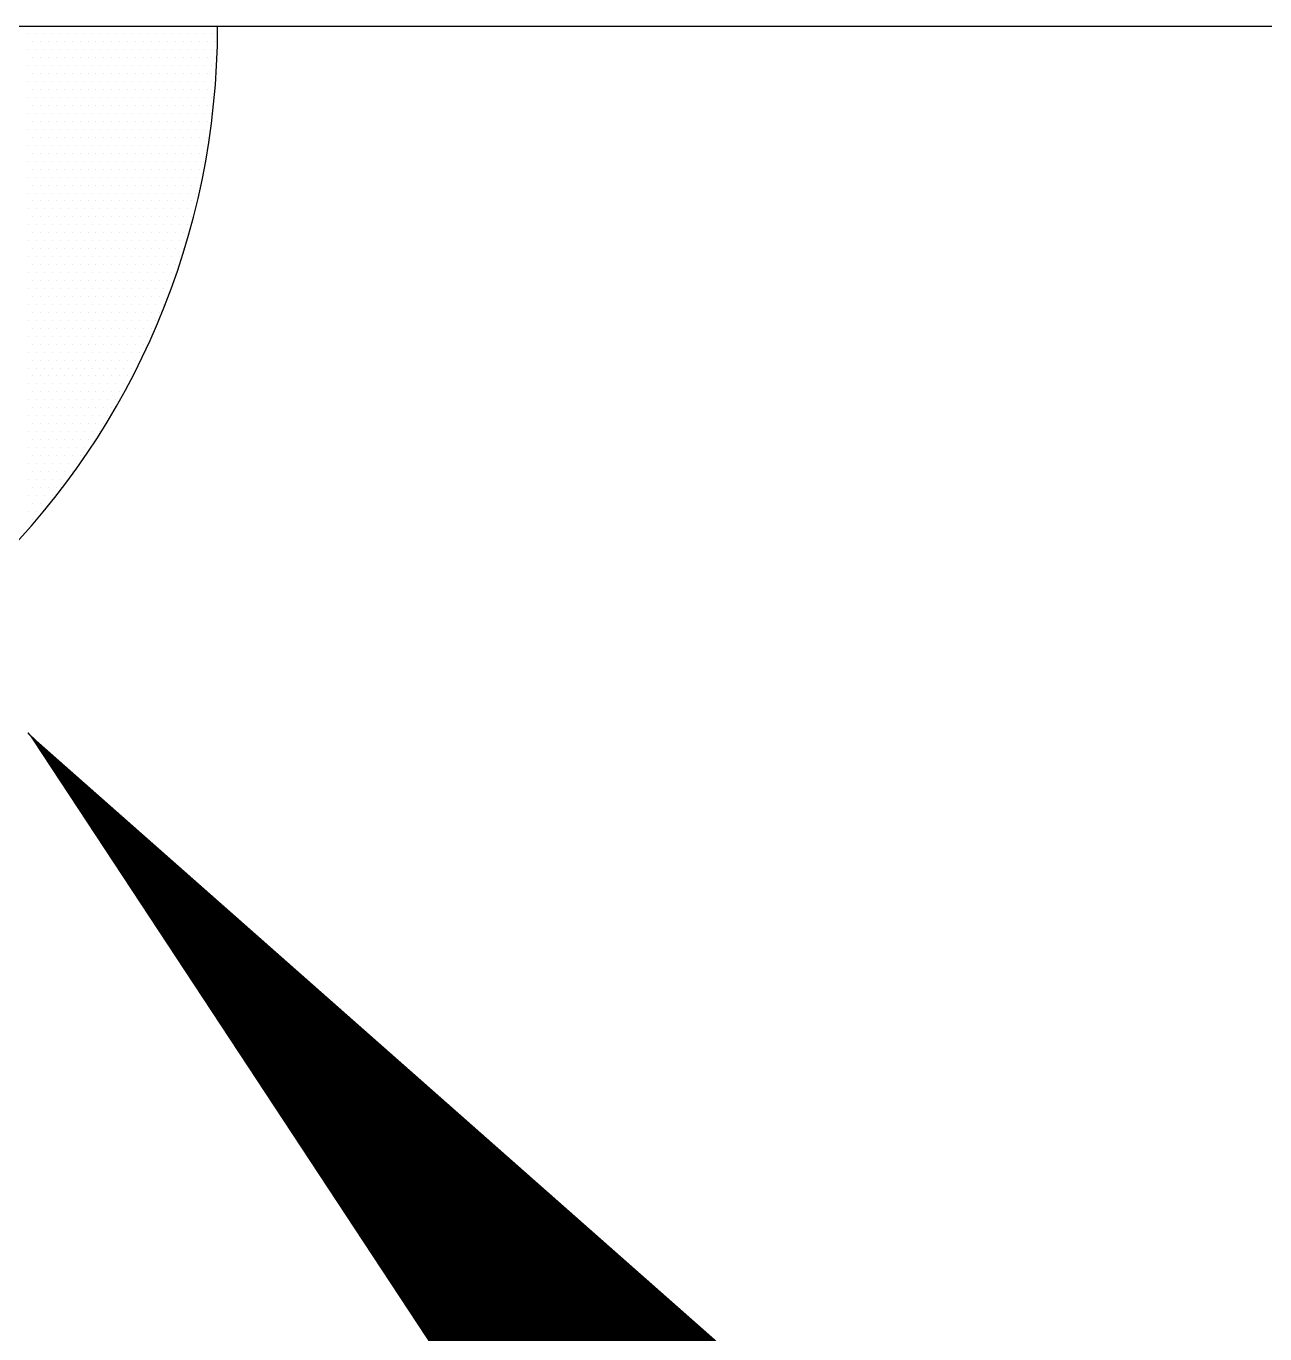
# Model space of a CAD drawing. Extents: x 13276711 to 13543385, y -848943 to -68012.
# Drawn here: x 13509262.9 to 13509306.72, y -843735.67 to -843689.44 of the extents above; entities that cross this region are included whole.
import ezdxf

# ---------------------------------------------------------------- set-up
doc = ezdxf.new("R2010")
doc.units = 0
doc.header["$LTSCALE"] = 1000
doc.header["$MEASUREMENT"] = 0
doc.layers.add('PUB_DIM', color=3, linetype='Continuous')
doc.layers.add('WINDOW', color=4, linetype='Continuous')

# ---------------------------------------------------------------- blocks, each defined once
blk = doc.blocks.new('*X36')
at = {"color": 0}
for p, q in [((-61.5, 1315.875), (-61.5, 1315.875)), ((-61.4375, 1315.875), (-61.4375, 1315.875)), ((-61.375, 1315.875), (-61.375, 1315.875)), ((-61.3125, 1315.875), (-61.3125, 1315.875)), ((-61.25, 1315.875), (-61.25, 1315.875)), ((-61.1875, 1315.875), (-61.1875, 1315.875)), ((-61.125, 1315.875), (-61.125, 1315.875)), ((-61.0625, 1315.875), (-61.0625, 1315.875)), ((-61, 1315.875), (-61, 1315.875)), ((-60.9375, 1315.875), (-60.9375, 1315.875)), ((-60.875, 1315.875), (-60.875, 1315.875)), ((-60.8125, 1315.875), (-60.8125, 1315.875)), ((-60.75, 1315.875), (-60.75, 1315.875)), ((-60.6875, 1315.875), (-60.6875, 1315.875)), ((-60.625, 1315.875), (-60.625, 1315.875)), ((-60.5625, 1315.875), (-60.5625, 1315.875)), ((-60.5, 1315.875), (-60.5, 1315.875)), ((-60.4375, 1315.875), (-60.4375, 1315.875)), ((-60.375, 1315.875), (-60.375, 1315.875)), ((-60.3125, 1315.875), (-60.3125, 1315.875)), ((-60.25, 1315.875), (-60.25, 1315.875)), ((-60.1875, 1315.875), (-60.1875, 1315.875)), ((-60.125, 1315.875), (-60.125, 1315.875)), ((-60.0625, 1315.875), (-60.0625, 1315.875)), ((-61.5, 1315.75), (-61.5, 1315.75)), ((-61.46875, 1315.8125), (-61.46875, 1315.8125)), ((-61.4375, 1315.75), (-61.4375, 1315.75)), ((-61.40625, 1315.8125), (-61.40625, 1315.8125)), ((-61.375, 1315.75), (-61.375, 1315.75)), ((-61.34375, 1315.8125), (-61.34375, 1315.8125)), ((-61.3125, 1315.75), (-61.3125, 1315.75)), ((-61.28125, 1315.8125), (-61.28125, 1315.8125)), ((-61.25, 1315.75), (-61.25, 1315.75)), ((-61.21875, 1315.8125), (-61.21875, 1315.8125)), ((-61.1875, 1315.75), (-61.1875, 1315.75)), ((-61.15625, 1315.8125), (-61.15625, 1315.8125)), ((-61.125, 1315.75), (-61.125, 1315.75)), ((-61.09375, 1315.8125), (-61.09375, 1315.8125)), ((-61.0625, 1315.75), (-61.0625, 1315.75)), ((-61.03125, 1315.8125), (-61.03125, 1315.8125)), ((-61, 1315.75), (-61, 1315.75)), ((-60.96875, 1315.8125), (-60.96875, 1315.8125)), ((-60.9375, 1315.75), (-60.9375, 1315.75)), ((-60.90625, 1315.8125), (-60.90625, 1315.8125)), ((-60.875, 1315.75), (-60.875, 1315.75)), ((-60.84375, 1315.8125), (-60.84375, 1315.8125)), ((-60.8125, 1315.75), (-60.8125, 1315.75)), ((-60.78125, 1315.8125), (-60.78125, 1315.8125)), ((-60.75, 1315.75), (-60.75, 1315.75)), ((-60.71875, 1315.8125), (-60.71875, 1315.8125)), ((-60.6875, 1315.75), (-60.6875, 1315.75)), ((-60.65625, 1315.8125), (-60.65625, 1315.8125)), ((-60.625, 1315.75), (-60.625, 1315.75)), ((-60.59375, 1315.8125), (-60.59375, 1315.8125)), ((-60.5625, 1315.75), (-60.5625, 1315.75)), ((-60.53125, 1315.8125), (-60.53125, 1315.8125)), ((-60.5, 1315.75), (-60.5, 1315.75)), ((-60.46875, 1315.8125), (-60.46875, 1315.8125)), ((-60.4375, 1315.75), (-60.4375, 1315.75)), ((-60.40625, 1315.8125), (-60.40625, 1315.8125)), ((-60.375, 1315.75), (-60.375, 1315.75)), ((-60.34375, 1315.8125), (-60.34375, 1315.8125)), ((-60.3125, 1315.75), (-60.3125, 1315.75)), ((-60.28125, 1315.8125), (-60.28125, 1315.8125)), ((-60.25, 1315.75), (-60.25, 1315.75)), ((-60.21875, 1315.8125), (-60.21875, 1315.8125)), ((-60.1875, 1315.75), (-60.1875, 1315.75)), ((-60.15625, 1315.8125), (-60.15625, 1315.8125)), ((-60.125, 1315.75), (-60.125, 1315.75)), ((-60.09375, 1315.8125), (-60.09375, 1315.8125)), ((-60.0625, 1315.75), (-60.0625, 1315.75)), ((-60.03125, 1315.8125), (-60.03125, 1315.8125)), ((-61.46875, 1315.6875), (-61.46875, 1315.6875)), ((-61.40625, 1315.6875), (-61.40625, 1315.6875)), ((-61.34375, 1315.6875), (-61.34375, 1315.6875)), ((-61.28125, 1315.6875), (-61.28125, 1315.6875)), ((-61.21875, 1315.6875), (-61.21875, 1315.6875)), ((-61.15625, 1315.6875), (-61.15625, 1315.6875)), ((-61.09375, 1315.6875), (-61.09375, 1315.6875)), ((-61.03125, 1315.6875), (-61.03125, 1315.6875)), ((-60.96875, 1315.6875), (-60.96875, 1315.6875)), ((-60.90625, 1315.6875), (-60.90625, 1315.6875)), ((-60.84375, 1315.6875), (-60.84375, 1315.6875)), ((-60.78125, 1315.6875), (-60.78125, 1315.6875)), ((-60.71875, 1315.6875), (-60.71875, 1315.6875)), ((-60.65625, 1315.6875), (-60.65625, 1315.6875)), ((-60.59375, 1315.6875), (-60.59375, 1315.6875)), ((-60.53125, 1315.6875), (-60.53125, 1315.6875)), ((-60.46875, 1315.6875), (-60.46875, 1315.6875)), ((-60.40625, 1315.6875), (-60.40625, 1315.6875)), ((-60.34375, 1315.6875), (-60.34375, 1315.6875)), ((-60.28125, 1315.6875), (-60.28125, 1315.6875)), ((-60.21875, 1315.6875), (-60.21875, 1315.6875)), ((-60.15625, 1315.6875), (-60.15625, 1315.6875)), ((-60.09375, 1315.6875), (-60.09375, 1315.6875)), ((-60.03125, 1315.6875), (-60.03125, 1315.6875)), ((-61.5, 1315.625), (-61.5, 1315.625)), ((-61.46875, 1315.5625), (-61.46875, 1315.5625)), ((-61.4375, 1315.625), (-61.4375, 1315.625)), ((-61.40625, 1315.5625), (-61.40625, 1315.5625)), ((-61.375, 1315.625), (-61.375, 1315.625)), ((-61.34375, 1315.5625), (-61.34375, 1315.5625)), ((-61.3125, 1315.625), (-61.3125, 1315.625)), ((-61.28125, 1315.5625), (-61.28125, 1315.5625)), ((-61.25, 1315.625), (-61.25, 1315.625)), ((-61.21875, 1315.5625), (-61.21875, 1315.5625)), ((-61.1875, 1315.625), (-61.1875, 1315.625)), ((-61.15625, 1315.5625), (-61.15625, 1315.5625)), ((-61.125, 1315.625), (-61.125, 1315.625)), ((-61.09375, 1315.5625), (-61.09375, 1315.5625)), ((-61.0625, 1315.625), (-61.0625, 1315.625)), ((-61.03125, 1315.5625), (-61.03125, 1315.5625)), ((-61, 1315.625), (-61, 1315.625)), ((-60.96875, 1315.5625), (-60.96875, 1315.5625)), ((-60.9375, 1315.625), (-60.9375, 1315.625)), ((-60.90625, 1315.5625), (-60.90625, 1315.5625)), ((-60.875, 1315.625), (-60.875, 1315.625)), ((-60.84375, 1315.5625), (-60.84375, 1315.5625)), ((-60.8125, 1315.625), (-60.8125, 1315.625)), ((-60.78125, 1315.5625), (-60.78125, 1315.5625)), ((-60.75, 1315.625), (-60.75, 1315.625)), ((-60.71875, 1315.5625), (-60.71875, 1315.5625)), ((-60.6875, 1315.625), (-60.6875, 1315.625)), ((-60.65625, 1315.5625), (-60.65625, 1315.5625)), ((-60.625, 1315.625), (-60.625, 1315.625)), ((-60.59375, 1315.5625), (-60.59375, 1315.5625)), ((-60.5625, 1315.625), (-60.5625, 1315.625)), ((-60.53125, 1315.5625), (-60.53125, 1315.5625)), ((-60.5, 1315.625), (-60.5, 1315.625)), ((-60.46875, 1315.5625), (-60.46875, 1315.5625)), ((-60.4375, 1315.625), (-60.4375, 1315.625)), ((-60.40625, 1315.5625), (-60.40625, 1315.5625)), ((-60.375, 1315.625), (-60.375, 1315.625)), ((-60.34375, 1315.5625), (-60.34375, 1315.5625)), ((-60.3125, 1315.625), (-60.3125, 1315.625)), ((-60.28125, 1315.5625), (-60.28125, 1315.5625)), ((-60.25, 1315.625), (-60.25, 1315.625)), ((-60.21875, 1315.5625), (-60.21875, 1315.5625)), ((-60.1875, 1315.625), (-60.1875, 1315.625)), ((-60.15625, 1315.5625), (-60.15625, 1315.5625)), ((-60.125, 1315.625), (-60.125, 1315.625)), ((-60.09375, 1315.5625), (-60.09375, 1315.5625)), ((-60.0625, 1315.625), (-60.0625, 1315.625)), ((-60.03125, 1315.5625), (-60.03125, 1315.5625)), ((-61.5, 1315.5), (-61.5, 1315.5)), ((-61.46875, 1315.4375), (-61.46875, 1315.4375)), ((-61.4375, 1315.5), (-61.4375, 1315.5)), ((-61.40625, 1315.4375), (-61.40625, 1315.4375)), ((-61.375, 1315.5), (-61.375, 1315.5)), ((-61.34375, 1315.4375), (-61.34375, 1315.4375)), ((-61.3125, 1315.5), (-61.3125, 1315.5)), ((-61.28125, 1315.4375), (-61.28125, 1315.4375)), ((-61.25, 1315.5), (-61.25, 1315.5)), ((-61.21875, 1315.4375), (-61.21875, 1315.4375)), ((-61.1875, 1315.5), (-61.1875, 1315.5)), ((-61.15625, 1315.4375), (-61.15625, 1315.4375)), ((-61.125, 1315.5), (-61.125, 1315.5)), ((-61.09375, 1315.4375), (-61.09375, 1315.4375)), ((-61.0625, 1315.5), (-61.0625, 1315.5)), ((-61.03125, 1315.4375), (-61.03125, 1315.4375)), ((-61, 1315.5), (-61, 1315.5)), ((-60.96875, 1315.4375), (-60.96875, 1315.4375)), ((-60.9375, 1315.5), (-60.9375, 1315.5)), ((-60.90625, 1315.4375), (-60.90625, 1315.4375)), ((-60.875, 1315.5), (-60.875, 1315.5)), ((-60.84375, 1315.4375), (-60.84375, 1315.4375)), ((-60.8125, 1315.5), (-60.8125, 1315.5)), ((-60.78125, 1315.4375), (-60.78125, 1315.4375)), ((-60.75, 1315.5), (-60.75, 1315.5)), ((-60.71875, 1315.4375), (-60.71875, 1315.4375)), ((-60.6875, 1315.5), (-60.6875, 1315.5)), ((-60.65625, 1315.4375), (-60.65625, 1315.4375)), ((-60.625, 1315.5), (-60.625, 1315.5)), ((-60.59375, 1315.4375), (-60.59375, 1315.4375)), ((-60.5625, 1315.5), (-60.5625, 1315.5)), ((-60.53125, 1315.4375), (-60.53125, 1315.4375)), ((-60.5, 1315.5), (-60.5, 1315.5)), ((-60.46875, 1315.4375), (-60.46875, 1315.4375)), ((-60.4375, 1315.5), (-60.4375, 1315.5)), ((-60.40625, 1315.4375), (-60.40625, 1315.4375)), ((-60.375, 1315.5), (-60.375, 1315.5)), ((-60.34375, 1315.4375), (-60.34375, 1315.4375)), ((-60.3125, 1315.5), (-60.3125, 1315.5)), ((-60.28125, 1315.4375), (-60.28125, 1315.4375)), ((-60.25, 1315.5), (-60.25, 1315.5)), ((-60.21875, 1315.4375), (-60.21875, 1315.4375)), ((-60.1875, 1315.5), (-60.1875, 1315.5)), ((-60.15625, 1315.4375), (-60.15625, 1315.4375)), ((-60.125, 1315.5), (-60.125, 1315.5)), ((-60.09375, 1315.4375), (-60.09375, 1315.4375)), ((-60.0625, 1315.5), (-60.0625, 1315.5)), ((-61.5, 1315.375), (-61.5, 1315.375)), ((-61.4375, 1315.375), (-61.4375, 1315.375)), ((-61.375, 1315.375), (-61.375, 1315.375)), ((-61.3125, 1315.375), (-61.3125, 1315.375)), ((-61.25, 1315.375), (-61.25, 1315.375)), ((-61.1875, 1315.375), (-61.1875, 1315.375)), ((-61.125, 1315.375), (-61.125, 1315.375)), ((-61.0625, 1315.375), (-61.0625, 1315.375)), ((-61, 1315.375), (-61, 1315.375)), ((-60.9375, 1315.375), (-60.9375, 1315.375)), ((-60.875, 1315.375), (-60.875, 1315.375)), ((-60.8125, 1315.375), (-60.8125, 1315.375)), ((-60.75, 1315.375), (-60.75, 1315.375)), ((-60.6875, 1315.375), (-60.6875, 1315.375)), ((-60.625, 1315.375), (-60.625, 1315.375)), ((-60.5625, 1315.375), (-60.5625, 1315.375)), ((-60.5, 1315.375), (-60.5, 1315.375)), ((-60.4375, 1315.375), (-60.4375, 1315.375)), ((-60.375, 1315.375), (-60.375, 1315.375)), ((-60.3125, 1315.375), (-60.3125, 1315.375)), ((-60.25, 1315.375), (-60.25, 1315.375)), ((-60.1875, 1315.375), (-60.1875, 1315.375)), ((-60.125, 1315.375), (-60.125, 1315.375)), ((-60.0625, 1315.375), (-60.0625, 1315.375)), ((-61.5, 1315.25), (-61.5, 1315.25)), ((-61.46875, 1315.3125), (-61.46875, 1315.3125)), ((-61.4375, 1315.25), (-61.4375, 1315.25)), ((-61.40625, 1315.3125), (-61.40625, 1315.3125)), ((-61.375, 1315.25), (-61.375, 1315.25)), ((-61.34375, 1315.3125), (-61.34375, 1315.3125)), ((-61.3125, 1315.25), (-61.3125, 1315.25)), ((-61.28125, 1315.3125), (-61.28125, 1315.3125)), ((-61.25, 1315.25), (-61.25, 1315.25)), ((-61.21875, 1315.3125), (-61.21875, 1315.3125)), ((-61.1875, 1315.25), (-61.1875, 1315.25)), ((-61.15625, 1315.3125), (-61.15625, 1315.3125)), ((-61.125, 1315.25), (-61.125, 1315.25)), ((-61.09375, 1315.3125), (-61.09375, 1315.3125)), ((-61.0625, 1315.25), (-61.0625, 1315.25)), ((-61.03125, 1315.3125), (-61.03125, 1315.3125)), ((-61, 1315.25), (-61, 1315.25)), ((-60.96875, 1315.3125), (-60.96875, 1315.3125)), ((-60.9375, 1315.25), (-60.9375, 1315.25)), ((-60.90625, 1315.3125), (-60.90625, 1315.3125)), ((-60.875, 1315.25), (-60.875, 1315.25)), ((-60.84375, 1315.3125), (-60.84375, 1315.3125)), ((-60.8125, 1315.25), (-60.8125, 1315.25)), ((-60.78125, 1315.3125), (-60.78125, 1315.3125)), ((-60.75, 1315.25), (-60.75, 1315.25)), ((-60.71875, 1315.3125), (-60.71875, 1315.3125)), ((-60.6875, 1315.25), (-60.6875, 1315.25)), ((-60.65625, 1315.3125), (-60.65625, 1315.3125)), ((-60.625, 1315.25), (-60.625, 1315.25)), ((-60.59375, 1315.3125), (-60.59375, 1315.3125)), ((-60.5625, 1315.25), (-60.5625, 1315.25)), ((-60.53125, 1315.3125), (-60.53125, 1315.3125)), ((-60.5, 1315.25), (-60.5, 1315.25)), ((-60.46875, 1315.3125), (-60.46875, 1315.3125)), ((-60.4375, 1315.25), (-60.4375, 1315.25)), ((-60.40625, 1315.3125), (-60.40625, 1315.3125)), ((-60.375, 1315.25), (-60.375, 1315.25)), ((-60.34375, 1315.3125), (-60.34375, 1315.3125)), ((-60.3125, 1315.25), (-60.3125, 1315.25)), ((-60.28125, 1315.3125), (-60.28125, 1315.3125)), ((-60.25, 1315.25), (-60.25, 1315.25)), ((-60.21875, 1315.3125), (-60.21875, 1315.3125)), ((-60.1875, 1315.25), (-60.1875, 1315.25)), ((-60.15625, 1315.3125), (-60.15625, 1315.3125)), ((-60.125, 1315.25), (-60.125, 1315.25)), ((-60.09375, 1315.3125), (-60.09375, 1315.3125)), ((-60.0625, 1315.25), (-60.0625, 1315.25)), ((-61.46875, 1315.1875), (-61.46875, 1315.1875)), ((-61.40625, 1315.1875), (-61.40625, 1315.1875)), ((-61.34375, 1315.1875), (-61.34375, 1315.1875)), ((-61.28125, 1315.1875), (-61.28125, 1315.1875)), ((-61.21875, 1315.1875), (-61.21875, 1315.1875)), ((-61.15625, 1315.1875), (-61.15625, 1315.1875)), ((-61.09375, 1315.1875), (-61.09375, 1315.1875)), ((-61.03125, 1315.1875), (-61.03125, 1315.1875)), ((-60.96875, 1315.1875), (-60.96875, 1315.1875)), ((-60.90625, 1315.1875), (-60.90625, 1315.1875)), ((-60.84375, 1315.1875), (-60.84375, 1315.1875)), ((-60.78125, 1315.1875), (-60.78125, 1315.1875)), ((-60.71875, 1315.1875), (-60.71875, 1315.1875)), ((-60.65625, 1315.1875), (-60.65625, 1315.1875)), ((-60.59375, 1315.1875), (-60.59375, 1315.1875)), ((-60.53125, 1315.1875), (-60.53125, 1315.1875)), ((-60.46875, 1315.1875), (-60.46875, 1315.1875)), ((-60.40625, 1315.1875), (-60.40625, 1315.1875)), ((-60.34375, 1315.1875), (-60.34375, 1315.1875)), ((-60.28125, 1315.1875), (-60.28125, 1315.1875)), ((-60.21875, 1315.1875), (-60.21875, 1315.1875)), ((-60.15625, 1315.1875), (-60.15625, 1315.1875)), ((-60.09375, 1315.1875), (-60.09375, 1315.1875)), ((-61.5, 1315.125), (-61.5, 1315.125)), ((-61.46875, 1315.0625), (-61.46875, 1315.0625)), ((-61.4375, 1315.125), (-61.4375, 1315.125)), ((-61.40625, 1315.0625), (-61.40625, 1315.0625)), ((-61.375, 1315.125), (-61.375, 1315.125)), ((-61.34375, 1315.0625), (-61.34375, 1315.0625)), ((-61.3125, 1315.125), (-61.3125, 1315.125)), ((-61.28125, 1315.0625), (-61.28125, 1315.0625)), ((-61.25, 1315.125), (-61.25, 1315.125)), ((-61.21875, 1315.0625), (-61.21875, 1315.0625)), ((-61.1875, 1315.125), (-61.1875, 1315.125)), ((-61.15625, 1315.0625), (-61.15625, 1315.0625)), ((-61.125, 1315.125), (-61.125, 1315.125)), ((-61.09375, 1315.0625), (-61.09375, 1315.0625)), ((-61.0625, 1315.125), (-61.0625, 1315.125)), ((-61.03125, 1315.0625), (-61.03125, 1315.0625)), ((-61, 1315.125), (-61, 1315.125)), ((-60.96875, 1315.0625), (-60.96875, 1315.0625)), ((-60.9375, 1315.125), (-60.9375, 1315.125)), ((-60.90625, 1315.0625), (-60.90625, 1315.0625)), ((-60.875, 1315.125), (-60.875, 1315.125)), ((-60.84375, 1315.0625), (-60.84375, 1315.0625)), ((-60.8125, 1315.125), (-60.8125, 1315.125)), ((-60.78125, 1315.0625), (-60.78125, 1315.0625)), ((-60.75, 1315.125), (-60.75, 1315.125)), ((-60.71875, 1315.0625), (-60.71875, 1315.0625)), ((-60.6875, 1315.125), (-60.6875, 1315.125)), ((-60.65625, 1315.0625), (-60.65625, 1315.0625)), ((-60.625, 1315.125), (-60.625, 1315.125)), ((-60.59375, 1315.0625), (-60.59375, 1315.0625)), ((-60.5625, 1315.125), (-60.5625, 1315.125)), ((-60.53125, 1315.0625), (-60.53125, 1315.0625)), ((-60.5, 1315.125), (-60.5, 1315.125)), ((-60.46875, 1315.0625), (-60.46875, 1315.0625)), ((-60.4375, 1315.125), (-60.4375, 1315.125)), ((-60.40625, 1315.0625), (-60.40625, 1315.0625)), ((-60.375, 1315.125), (-60.375, 1315.125)), ((-60.34375, 1315.0625), (-60.34375, 1315.0625)), ((-60.3125, 1315.125), (-60.3125, 1315.125)), ((-60.28125, 1315.0625), (-60.28125, 1315.0625)), ((-60.25, 1315.125), (-60.25, 1315.125)), ((-60.21875, 1315.0625), (-60.21875, 1315.0625)), ((-60.1875, 1315.125), (-60.1875, 1315.125)), ((-60.15625, 1315.0625), (-60.15625, 1315.0625)), ((-60.125, 1315.125), (-60.125, 1315.125)), ((-60.09375, 1315.0625), (-60.09375, 1315.0625)), ((-61.5, 1315), (-61.5, 1315)), ((-61.46875, 1314.9375), (-61.46875, 1314.9375)), ((-61.4375, 1315), (-61.4375, 1315)), ((-61.40625, 1314.9375), (-61.40625, 1314.9375)), ((-61.375, 1315), (-61.375, 1315)), ((-61.34375, 1314.9375), (-61.34375, 1314.9375)), ((-61.3125, 1315), (-61.3125, 1315)), ((-61.28125, 1314.9375), (-61.28125, 1314.9375)), ((-61.25, 1315), (-61.25, 1315)), ((-61.21875, 1314.9375), (-61.21875, 1314.9375)), ((-61.1875, 1315), (-61.1875, 1315)), ((-61.15625, 1314.9375), (-61.15625, 1314.9375)), ((-61.125, 1315), (-61.125, 1315)), ((-61.09375, 1314.9375), (-61.09375, 1314.9375)), ((-61.0625, 1315), (-61.0625, 1315)), ((-61.03125, 1314.9375), (-61.03125, 1314.9375)), ((-61, 1315), (-61, 1315)), ((-60.96875, 1314.9375), (-60.96875, 1314.9375)), ((-60.9375, 1315), (-60.9375, 1315)), ((-60.90625, 1314.9375), (-60.90625, 1314.9375)), ((-60.875, 1315), (-60.875, 1315)), ((-60.84375, 1314.9375), (-60.84375, 1314.9375)), ((-60.8125, 1315), (-60.8125, 1315)), ((-60.78125, 1314.9375), (-60.78125, 1314.9375)), ((-60.75, 1315), (-60.75, 1315)), ((-60.71875, 1314.9375), (-60.71875, 1314.9375)), ((-60.6875, 1315), (-60.6875, 1315)), ((-60.65625, 1314.9375), (-60.65625, 1314.9375)), ((-60.625, 1315), (-60.625, 1315)), ((-60.59375, 1314.9375), (-60.59375, 1314.9375)), ((-60.5625, 1315), (-60.5625, 1315)), ((-60.53125, 1314.9375), (-60.53125, 1314.9375)), ((-60.5, 1315), (-60.5, 1315)), ((-60.46875, 1314.9375), (-60.46875, 1314.9375)), ((-60.4375, 1315), (-60.4375, 1315)), ((-60.40625, 1314.9375), (-60.40625, 1314.9375)), ((-60.375, 1315), (-60.375, 1315)), ((-60.34375, 1314.9375), (-60.34375, 1314.9375)), ((-60.3125, 1315), (-60.3125, 1315)), ((-60.28125, 1314.9375), (-60.28125, 1314.9375)), ((-60.25, 1315), (-60.25, 1315)), ((-60.21875, 1314.9375), (-60.21875, 1314.9375)), ((-60.1875, 1315), (-60.1875, 1315)), ((-60.15625, 1314.9375), (-60.15625, 1314.9375)), ((-60.125, 1315), (-60.125, 1315)), ((-61.5, 1314.875), (-61.5, 1314.875)), ((-61.4375, 1314.875), (-61.4375, 1314.875)), ((-61.375, 1314.875), (-61.375, 1314.875)), ((-61.3125, 1314.875), (-61.3125, 1314.875)), ((-61.25, 1314.875), (-61.25, 1314.875)), ((-61.1875, 1314.875), (-61.1875, 1314.875)), ((-61.125, 1314.875), (-61.125, 1314.875)), ((-61.0625, 1314.875), (-61.0625, 1314.875)), ((-61, 1314.875), (-61, 1314.875)), ((-60.9375, 1314.875), (-60.9375, 1314.875)), ((-60.875, 1314.875), (-60.875, 1314.875)), ((-60.8125, 1314.875), (-60.8125, 1314.875)), ((-60.75, 1314.875), (-60.75, 1314.875)), ((-60.6875, 1314.875), (-60.6875, 1314.875)), ((-60.625, 1314.875), (-60.625, 1314.875)), ((-60.5625, 1314.875), (-60.5625, 1314.875)), ((-60.5, 1314.875), (-60.5, 1314.875)), ((-60.4375, 1314.875), (-60.4375, 1314.875)), ((-60.375, 1314.875), (-60.375, 1314.875)), ((-60.3125, 1314.875), (-60.3125, 1314.875)), ((-60.25, 1314.875), (-60.25, 1314.875)), ((-60.1875, 1314.875), (-60.1875, 1314.875)), ((-60.125, 1314.875), (-60.125, 1314.875)), ((-61.5, 1314.75), (-61.5, 1314.75)), ((-61.46875, 1314.8125), (-61.46875, 1314.8125)), ((-61.4375, 1314.75), (-61.4375, 1314.75)), ((-61.40625, 1314.8125), (-61.40625, 1314.8125)), ((-61.375, 1314.75), (-61.375, 1314.75)), ((-61.34375, 1314.8125), (-61.34375, 1314.8125)), ((-61.3125, 1314.75), (-61.3125, 1314.75)), ((-61.28125, 1314.8125), (-61.28125, 1314.8125)), ((-61.25, 1314.75), (-61.25, 1314.75)), ((-61.21875, 1314.8125), (-61.21875, 1314.8125)), ((-61.1875, 1314.75), (-61.1875, 1314.75)), ((-61.15625, 1314.8125), (-61.15625, 1314.8125)), ((-61.125, 1314.75), (-61.125, 1314.75)), ((-61.09375, 1314.8125), (-61.09375, 1314.8125)), ((-61.0625, 1314.75), (-61.0625, 1314.75)), ((-61.03125, 1314.8125), (-61.03125, 1314.8125)), ((-61, 1314.75), (-61, 1314.75)), ((-60.96875, 1314.8125), (-60.96875, 1314.8125)), ((-60.9375, 1314.75), (-60.9375, 1314.75)), ((-60.90625, 1314.8125), (-60.90625, 1314.8125)), ((-60.875, 1314.75), (-60.875, 1314.75)), ((-60.84375, 1314.8125), (-60.84375, 1314.8125)), ((-60.8125, 1314.75), (-60.8125, 1314.75)), ((-60.78125, 1314.8125), (-60.78125, 1314.8125)), ((-60.75, 1314.75), (-60.75, 1314.75)), ((-60.71875, 1314.8125), (-60.71875, 1314.8125)), ((-60.6875, 1314.75), (-60.6875, 1314.75)), ((-60.65625, 1314.8125), (-60.65625, 1314.8125)), ((-60.625, 1314.75), (-60.625, 1314.75)), ((-60.59375, 1314.8125), (-60.59375, 1314.8125)), ((-60.5625, 1314.75), (-60.5625, 1314.75)), ((-60.53125, 1314.8125), (-60.53125, 1314.8125)), ((-60.5, 1314.75), (-60.5, 1314.75)), ((-60.46875, 1314.8125), (-60.46875, 1314.8125)), ((-60.4375, 1314.75), (-60.4375, 1314.75)), ((-60.40625, 1314.8125), (-60.40625, 1314.8125)), ((-60.375, 1314.75), (-60.375, 1314.75)), ((-60.34375, 1314.8125), (-60.34375, 1314.8125)), ((-60.3125, 1314.75), (-60.3125, 1314.75)), ((-60.28125, 1314.8125), (-60.28125, 1314.8125)), ((-60.25, 1314.75), (-60.25, 1314.75)), ((-60.21875, 1314.8125), (-60.21875, 1314.8125)), ((-60.1875, 1314.75), (-60.1875, 1314.75)), ((-60.15625, 1314.8125), (-60.15625, 1314.8125)), ((-61.5, 1314.625), (-61.5, 1314.625)), ((-61.46875, 1314.6875), (-61.46875, 1314.6875)), ((-61.4375, 1314.625), (-61.4375, 1314.625)), ((-61.40625, 1314.6875), (-61.40625, 1314.6875)), ((-61.375, 1314.625), (-61.375, 1314.625)), ((-61.34375, 1314.6875), (-61.34375, 1314.6875)), ((-61.3125, 1314.625), (-61.3125, 1314.625)), ((-61.28125, 1314.6875), (-61.28125, 1314.6875)), ((-61.25, 1314.625), (-61.25, 1314.625)), ((-61.21875, 1314.6875), (-61.21875, 1314.6875)), ((-61.1875, 1314.625), (-61.1875, 1314.625)), ((-61.15625, 1314.6875), (-61.15625, 1314.6875)), ((-61.125, 1314.625), (-61.125, 1314.625)), ((-61.09375, 1314.6875), (-61.09375, 1314.6875)), ((-61.0625, 1314.625), (-61.0625, 1314.625)), ((-61.03125, 1314.6875), (-61.03125, 1314.6875)), ((-61, 1314.625), (-61, 1314.625)), ((-60.96875, 1314.6875), (-60.96875, 1314.6875)), ((-60.9375, 1314.625), (-60.9375, 1314.625)), ((-60.90625, 1314.6875), (-60.90625, 1314.6875)), ((-60.875, 1314.625), (-60.875, 1314.625)), ((-60.84375, 1314.6875), (-60.84375, 1314.6875)), ((-60.8125, 1314.625), (-60.8125, 1314.625)), ((-60.78125, 1314.6875), (-60.78125, 1314.6875)), ((-60.75, 1314.625), (-60.75, 1314.625)), ((-60.71875, 1314.6875), (-60.71875, 1314.6875)), ((-60.6875, 1314.625), (-60.6875, 1314.625)), ((-60.65625, 1314.6875), (-60.65625, 1314.6875)), ((-60.625, 1314.625), (-60.625, 1314.625)), ((-60.59375, 1314.6875), (-60.59375, 1314.6875)), ((-60.5625, 1314.625), (-60.5625, 1314.625)), ((-60.53125, 1314.6875), (-60.53125, 1314.6875)), ((-60.5, 1314.625), (-60.5, 1314.625)), ((-60.46875, 1314.6875), (-60.46875, 1314.6875)), ((-60.4375, 1314.625), (-60.4375, 1314.625)), ((-60.40625, 1314.6875), (-60.40625, 1314.6875)), ((-60.375, 1314.625), (-60.375, 1314.625)), ((-60.34375, 1314.6875), (-60.34375, 1314.6875)), ((-60.3125, 1314.625), (-60.3125, 1314.625)), ((-60.28125, 1314.6875), (-60.28125, 1314.6875)), ((-60.25, 1314.625), (-60.25, 1314.625)), ((-60.21875, 1314.6875), (-60.21875, 1314.6875)), ((-60.1875, 1314.625), (-60.1875, 1314.625)), ((-60.15625, 1314.6875), (-60.15625, 1314.6875)), ((-61.46875, 1314.5625), (-61.46875, 1314.5625)), ((-61.40625, 1314.5625), (-61.40625, 1314.5625)), ((-61.34375, 1314.5625), (-61.34375, 1314.5625)), ((-61.28125, 1314.5625), (-61.28125, 1314.5625)), ((-61.21875, 1314.5625), (-61.21875, 1314.5625)), ((-61.15625, 1314.5625), (-61.15625, 1314.5625)), ((-61.09375, 1314.5625), (-61.09375, 1314.5625)), ((-61.03125, 1314.5625), (-61.03125, 1314.5625)), ((-60.96875, 1314.5625), (-60.96875, 1314.5625)), ((-60.90625, 1314.5625), (-60.90625, 1314.5625)), ((-60.84375, 1314.5625), (-60.84375, 1314.5625)), ((-60.78125, 1314.5625), (-60.78125, 1314.5625)), ((-60.71875, 1314.5625), (-60.71875, 1314.5625)), ((-60.65625, 1314.5625), (-60.65625, 1314.5625)), ((-60.59375, 1314.5625), (-60.59375, 1314.5625)), ((-60.53125, 1314.5625), (-60.53125, 1314.5625)), ((-60.46875, 1314.5625), (-60.46875, 1314.5625)), ((-60.40625, 1314.5625), (-60.40625, 1314.5625)), ((-60.34375, 1314.5625), (-60.34375, 1314.5625)), ((-60.28125, 1314.5625), (-60.28125, 1314.5625)), ((-60.21875, 1314.5625), (-60.21875, 1314.5625)), ((-61.5, 1314.5), (-61.5, 1314.5)), ((-61.46875, 1314.4375), (-61.46875, 1314.4375)), ((-61.4375, 1314.5), (-61.4375, 1314.5)), ((-61.40625, 1314.4375), (-61.40625, 1314.4375)), ((-61.375, 1314.5), (-61.375, 1314.5)), ((-61.34375, 1314.4375), (-61.34375, 1314.4375)), ((-61.3125, 1314.5), (-61.3125, 1314.5)), ((-61.28125, 1314.4375), (-61.28125, 1314.4375)), ((-61.25, 1314.5), (-61.25, 1314.5)), ((-61.21875, 1314.4375), (-61.21875, 1314.4375)), ((-61.1875, 1314.5), (-61.1875, 1314.5)), ((-61.15625, 1314.4375), (-61.15625, 1314.4375)), ((-61.125, 1314.5), (-61.125, 1314.5)), ((-61.09375, 1314.4375), (-61.09375, 1314.4375)), ((-61.0625, 1314.5), (-61.0625, 1314.5)), ((-61.03125, 1314.4375), (-61.03125, 1314.4375)), ((-61, 1314.5), (-61, 1314.5)), ((-60.96875, 1314.4375), (-60.96875, 1314.4375)), ((-60.9375, 1314.5), (-60.9375, 1314.5)), ((-60.90625, 1314.4375), (-60.90625, 1314.4375)), ((-60.875, 1314.5), (-60.875, 1314.5)), ((-60.84375, 1314.4375), (-60.84375, 1314.4375)), ((-60.8125, 1314.5), (-60.8125, 1314.5)), ((-60.78125, 1314.4375), (-60.78125, 1314.4375)), ((-60.75, 1314.5), (-60.75, 1314.5)), ((-60.71875, 1314.4375), (-60.71875, 1314.4375)), ((-60.6875, 1314.5), (-60.6875, 1314.5)), ((-60.65625, 1314.4375), (-60.65625, 1314.4375)), ((-60.625, 1314.5), (-60.625, 1314.5)), ((-60.59375, 1314.4375), (-60.59375, 1314.4375)), ((-60.5625, 1314.5), (-60.5625, 1314.5)), ((-60.53125, 1314.4375), (-60.53125, 1314.4375)), ((-60.5, 1314.5), (-60.5, 1314.5)), ((-60.46875, 1314.4375), (-60.46875, 1314.4375)), ((-60.4375, 1314.5), (-60.4375, 1314.5)), ((-60.40625, 1314.4375), (-60.40625, 1314.4375)), ((-60.375, 1314.5), (-60.375, 1314.5)), ((-60.34375, 1314.4375), (-60.34375, 1314.4375)), ((-60.3125, 1314.5), (-60.3125, 1314.5)), ((-60.28125, 1314.4375), (-60.28125, 1314.4375)), ((-60.25, 1314.5), (-60.25, 1314.5)), ((-60.21875, 1314.4375), (-60.21875, 1314.4375)), ((-60.1875, 1314.5), (-60.1875, 1314.5)), ((-61.5, 1314.375), (-61.5, 1314.375)), ((-61.46875, 1314.3125), (-61.46875, 1314.3125)), ((-61.4375, 1314.375), (-61.4375, 1314.375)), ((-61.40625, 1314.3125), (-61.40625, 1314.3125)), ((-61.375, 1314.375), (-61.375, 1314.375)), ((-61.34375, 1314.3125), (-61.34375, 1314.3125)), ((-61.3125, 1314.375), (-61.3125, 1314.375)), ((-61.28125, 1314.3125), (-61.28125, 1314.3125)), ((-61.25, 1314.375), (-61.25, 1314.375)), ((-61.21875, 1314.3125), (-61.21875, 1314.3125)), ((-61.1875, 1314.375), (-61.1875, 1314.375)), ((-61.15625, 1314.3125), (-61.15625, 1314.3125)), ((-61.125, 1314.375), (-61.125, 1314.375)), ((-61.09375, 1314.3125), (-61.09375, 1314.3125)), ((-61.0625, 1314.375), (-61.0625, 1314.375)), ((-61.03125, 1314.3125), (-61.03125, 1314.3125)), ((-61, 1314.375), (-61, 1314.375)), ((-60.96875, 1314.3125), (-60.96875, 1314.3125)), ((-60.9375, 1314.375), (-60.9375, 1314.375)), ((-60.90625, 1314.3125), (-60.90625, 1314.3125)), ((-60.875, 1314.375), (-60.875, 1314.375)), ((-60.84375, 1314.3125), (-60.84375, 1314.3125)), ((-60.8125, 1314.375), (-60.8125, 1314.375)), ((-60.78125, 1314.3125), (-60.78125, 1314.3125)), ((-60.75, 1314.375), (-60.75, 1314.375)), ((-60.71875, 1314.3125), (-60.71875, 1314.3125)), ((-60.6875, 1314.375), (-60.6875, 1314.375)), ((-60.65625, 1314.3125), (-60.65625, 1314.3125)), ((-60.625, 1314.375), (-60.625, 1314.375)), ((-60.59375, 1314.3125), (-60.59375, 1314.3125)), ((-60.5625, 1314.375), (-60.5625, 1314.375)), ((-60.53125, 1314.3125), (-60.53125, 1314.3125)), ((-60.5, 1314.375), (-60.5, 1314.375)), ((-60.46875, 1314.3125), (-60.46875, 1314.3125)), ((-60.4375, 1314.375), (-60.4375, 1314.375)), ((-60.40625, 1314.3125), (-60.40625, 1314.3125)), ((-60.375, 1314.375), (-60.375, 1314.375)), ((-60.34375, 1314.3125), (-60.34375, 1314.3125)), ((-60.3125, 1314.375), (-60.3125, 1314.375)), ((-60.28125, 1314.3125), (-60.28125, 1314.3125)), ((-60.25, 1314.375), (-60.25, 1314.375)), ((-61.5, 1314.25), (-61.5, 1314.25)), ((-61.4375, 1314.25), (-61.4375, 1314.25)), ((-61.375, 1314.25), (-61.375, 1314.25)), ((-61.3125, 1314.25), (-61.3125, 1314.25)), ((-61.25, 1314.25), (-61.25, 1314.25)), ((-61.1875, 1314.25), (-61.1875, 1314.25)), ((-61.125, 1314.25), (-61.125, 1314.25)), ((-61.0625, 1314.25), (-61.0625, 1314.25)), ((-61, 1314.25), (-61, 1314.25)), ((-60.9375, 1314.25), (-60.9375, 1314.25)), ((-60.875, 1314.25), (-60.875, 1314.25)), ((-60.8125, 1314.25), (-60.8125, 1314.25)), ((-60.75, 1314.25), (-60.75, 1314.25)), ((-60.6875, 1314.25), (-60.6875, 1314.25)), ((-60.625, 1314.25), (-60.625, 1314.25)), ((-60.5625, 1314.25), (-60.5625, 1314.25)), ((-60.5, 1314.25), (-60.5, 1314.25)), ((-60.4375, 1314.25), (-60.4375, 1314.25)), ((-60.375, 1314.25), (-60.375, 1314.25)), ((-60.3125, 1314.25), (-60.3125, 1314.25)), ((-61.5, 1314.125), (-61.5, 1314.125)), ((-61.46875, 1314.1875), (-61.46875, 1314.1875)), ((-61.4375, 1314.125), (-61.4375, 1314.125)), ((-61.40625, 1314.1875), (-61.40625, 1314.1875)), ((-61.375, 1314.125), (-61.375, 1314.125)), ((-61.34375, 1314.1875), (-61.34375, 1314.1875)), ((-61.3125, 1314.125), (-61.3125, 1314.125)), ((-61.28125, 1314.1875), (-61.28125, 1314.1875)), ((-61.25, 1314.125), (-61.25, 1314.125)), ((-61.21875, 1314.1875), (-61.21875, 1314.1875)), ((-61.1875, 1314.125), (-61.1875, 1314.125)), ((-61.15625, 1314.1875), (-61.15625, 1314.1875)), ((-61.125, 1314.125), (-61.125, 1314.125)), ((-61.09375, 1314.1875), (-61.09375, 1314.1875)), ((-61.0625, 1314.125), (-61.0625, 1314.125)), ((-61.03125, 1314.1875), (-61.03125, 1314.1875)), ((-61, 1314.125), (-61, 1314.125)), ((-60.96875, 1314.1875), (-60.96875, 1314.1875)), ((-60.9375, 1314.125), (-60.9375, 1314.125)), ((-60.90625, 1314.1875), (-60.90625, 1314.1875)), ((-60.875, 1314.125), (-60.875, 1314.125)), ((-60.84375, 1314.1875), (-60.84375, 1314.1875)), ((-60.8125, 1314.125), (-60.8125, 1314.125)), ((-60.78125, 1314.1875), (-60.78125, 1314.1875)), ((-60.75, 1314.125), (-60.75, 1314.125)), ((-60.71875, 1314.1875), (-60.71875, 1314.1875)), ((-60.6875, 1314.125), (-60.6875, 1314.125)), ((-60.65625, 1314.1875), (-60.65625, 1314.1875)), ((-60.625, 1314.125), (-60.625, 1314.125)), ((-60.59375, 1314.1875), (-60.59375, 1314.1875)), ((-60.5625, 1314.125), (-60.5625, 1314.125)), ((-60.53125, 1314.1875), (-60.53125, 1314.1875)), ((-60.5, 1314.125), (-60.5, 1314.125)), ((-60.46875, 1314.1875), (-60.46875, 1314.1875)), ((-60.4375, 1314.125), (-60.4375, 1314.125)), ((-60.40625, 1314.1875), (-60.40625, 1314.1875)), ((-60.375, 1314.125), (-60.375, 1314.125)), ((-60.34375, 1314.1875), (-60.34375, 1314.1875)), ((-60.3125, 1314.125), (-60.3125, 1314.125)), ((-60.28125, 1314.1875), (-60.28125, 1314.1875)), ((-61.5, 1314), (-61.5, 1314)), ((-61.46875, 1314.0625), (-61.46875, 1314.0625)), ((-61.4375, 1314), (-61.4375, 1314)), ((-61.40625, 1314.0625), (-61.40625, 1314.0625)), ((-61.375, 1314), (-61.375, 1314)), ((-61.34375, 1314.0625), (-61.34375, 1314.0625)), ((-61.3125, 1314), (-61.3125, 1314)), ((-61.28125, 1314.0625), (-61.28125, 1314.0625)), ((-61.25, 1314), (-61.25, 1314)), ((-61.21875, 1314.0625), (-61.21875, 1314.0625)), ((-61.1875, 1314), (-61.1875, 1314)), ((-61.15625, 1314.0625), (-61.15625, 1314.0625)), ((-61.125, 1314), (-61.125, 1314)), ((-61.09375, 1314.0625), (-61.09375, 1314.0625)), ((-61.0625, 1314), (-61.0625, 1314)), ((-61.03125, 1314.0625), (-61.03125, 1314.0625)), ((-61, 1314), (-61, 1314)), ((-60.96875, 1314.0625), (-60.96875, 1314.0625)), ((-60.9375, 1314), (-60.9375, 1314)), ((-60.90625, 1314.0625), (-60.90625, 1314.0625)), ((-60.875, 1314), (-60.875, 1314)), ((-60.84375, 1314.0625), (-60.84375, 1314.0625)), ((-60.8125, 1314), (-60.8125, 1314)), ((-60.78125, 1314.0625), (-60.78125, 1314.0625)), ((-60.75, 1314), (-60.75, 1314)), ((-60.71875, 1314.0625), (-60.71875, 1314.0625)), ((-60.6875, 1314), (-60.6875, 1314)), ((-60.65625, 1314.0625), (-60.65625, 1314.0625)), ((-60.625, 1314), (-60.625, 1314)), ((-60.59375, 1314.0625), (-60.59375, 1314.0625)), ((-60.5625, 1314), (-60.5625, 1314)), ((-60.53125, 1314.0625), (-60.53125, 1314.0625)), ((-60.5, 1314), (-60.5, 1314)), ((-60.46875, 1314.0625), (-60.46875, 1314.0625)), ((-60.4375, 1314), (-60.4375, 1314)), ((-60.40625, 1314.0625), (-60.40625, 1314.0625)), ((-60.375, 1314), (-60.375, 1314)), ((-60.34375, 1314.0625), (-60.34375, 1314.0625)), ((-61.46875, 1313.9375), (-61.46875, 1313.9375)), ((-61.40625, 1313.9375), (-61.40625, 1313.9375)), ((-61.34375, 1313.9375), (-61.34375, 1313.9375)), ((-61.28125, 1313.9375), (-61.28125, 1313.9375)), ((-61.21875, 1313.9375), (-61.21875, 1313.9375)), ((-61.15625, 1313.9375), (-61.15625, 1313.9375)), ((-61.09375, 1313.9375), (-61.09375, 1313.9375)), ((-61.03125, 1313.9375), (-61.03125, 1313.9375)), ((-60.96875, 1313.9375), (-60.96875, 1313.9375)), ((-60.90625, 1313.9375), (-60.90625, 1313.9375)), ((-60.84375, 1313.9375), (-60.84375, 1313.9375)), ((-60.78125, 1313.9375), (-60.78125, 1313.9375)), ((-60.71875, 1313.9375), (-60.71875, 1313.9375)), ((-60.65625, 1313.9375), (-60.65625, 1313.9375)), ((-60.59375, 1313.9375), (-60.59375, 1313.9375)), ((-60.53125, 1313.9375), (-60.53125, 1313.9375)), ((-60.46875, 1313.9375), (-60.46875, 1313.9375)), ((-60.40625, 1313.9375), (-60.40625, 1313.9375)), ((-61.5, 1313.875), (-61.5, 1313.875)), ((-61.46875, 1313.8125), (-61.46875, 1313.8125)), ((-61.4375, 1313.875), (-61.4375, 1313.875)), ((-61.40625, 1313.8125), (-61.40625, 1313.8125)), ((-61.375, 1313.875), (-61.375, 1313.875)), ((-61.34375, 1313.8125), (-61.34375, 1313.8125)), ((-61.3125, 1313.875), (-61.3125, 1313.875)), ((-61.28125, 1313.8125), (-61.28125, 1313.8125)), ((-61.25, 1313.875), (-61.25, 1313.875)), ((-61.21875, 1313.8125), (-61.21875, 1313.8125)), ((-61.1875, 1313.875), (-61.1875, 1313.875)), ((-61.15625, 1313.8125), (-61.15625, 1313.8125)), ((-61.125, 1313.875), (-61.125, 1313.875)), ((-61.09375, 1313.8125), (-61.09375, 1313.8125)), ((-61.0625, 1313.875), (-61.0625, 1313.875)), ((-61.03125, 1313.8125), (-61.03125, 1313.8125)), ((-61, 1313.875), (-61, 1313.875)), ((-60.96875, 1313.8125), (-60.96875, 1313.8125)), ((-60.9375, 1313.875), (-60.9375, 1313.875)), ((-60.90625, 1313.8125), (-60.90625, 1313.8125)), ((-60.875, 1313.875), (-60.875, 1313.875)), ((-60.84375, 1313.8125), (-60.84375, 1313.8125)), ((-60.8125, 1313.875), (-60.8125, 1313.875)), ((-60.78125, 1313.8125), (-60.78125, 1313.8125)), ((-60.75, 1313.875), (-60.75, 1313.875)), ((-60.71875, 1313.8125), (-60.71875, 1313.8125)), ((-60.6875, 1313.875), (-60.6875, 1313.875)), ((-60.65625, 1313.8125), (-60.65625, 1313.8125)), ((-60.625, 1313.875), (-60.625, 1313.875)), ((-60.59375, 1313.8125), (-60.59375, 1313.8125)), ((-60.5625, 1313.875), (-60.5625, 1313.875)), ((-60.53125, 1313.8125), (-60.53125, 1313.8125)), ((-60.5, 1313.875), (-60.5, 1313.875)), ((-60.46875, 1313.8125), (-60.46875, 1313.8125)), ((-60.4375, 1313.875), (-60.4375, 1313.875)), ((-60.40625, 1313.8125), (-60.40625, 1313.8125)), ((-61.5, 1313.75), (-61.5, 1313.75)), ((-61.4375, 1313.75), (-61.4375, 1313.75)), ((-61.375, 1313.75), (-61.375, 1313.75)), ((-61.3125, 1313.75), (-61.3125, 1313.75)), ((-61.25, 1313.75), (-61.25, 1313.75)), ((-61.1875, 1313.75), (-61.1875, 1313.75)), ((-61.125, 1313.75), (-61.125, 1313.75)), ((-61.0625, 1313.75), (-61.0625, 1313.75)), ((-61, 1313.75), (-61, 1313.75)), ((-60.9375, 1313.75), (-60.9375, 1313.75)), ((-60.875, 1313.75), (-60.875, 1313.75)), ((-60.8125, 1313.75), (-60.8125, 1313.75)), ((-60.75, 1313.75), (-60.75, 1313.75)), ((-60.6875, 1313.75), (-60.6875, 1313.75)), ((-60.625, 1313.75), (-60.625, 1313.75)), ((-60.5625, 1313.75), (-60.5625, 1313.75)), ((-60.5, 1313.75), (-60.5, 1313.75)), ((-60.4375, 1313.75), (-60.4375, 1313.75)), ((-61.5, 1313.625), (-61.5, 1313.625)), ((-61.46875, 1313.6875), (-61.46875, 1313.6875)), ((-61.4375, 1313.625), (-61.4375, 1313.625)), ((-61.40625, 1313.6875), (-61.40625, 1313.6875)), ((-61.375, 1313.625), (-61.375, 1313.625)), ((-61.34375, 1313.6875), (-61.34375, 1313.6875)), ((-61.3125, 1313.625), (-61.3125, 1313.625)), ((-61.28125, 1313.6875), (-61.28125, 1313.6875)), ((-61.25, 1313.625), (-61.25, 1313.625)), ((-61.21875, 1313.6875), (-61.21875, 1313.6875)), ((-61.1875, 1313.625), (-61.1875, 1313.625)), ((-61.15625, 1313.6875), (-61.15625, 1313.6875)), ((-61.125, 1313.625), (-61.125, 1313.625)), ((-61.09375, 1313.6875), (-61.09375, 1313.6875)), ((-61.0625, 1313.625), (-61.0625, 1313.625)), ((-61.03125, 1313.6875), (-61.03125, 1313.6875)), ((-61, 1313.625), (-61, 1313.625)), ((-60.96875, 1313.6875), (-60.96875, 1313.6875)), ((-60.9375, 1313.625), (-60.9375, 1313.625)), ((-60.90625, 1313.6875), (-60.90625, 1313.6875)), ((-60.875, 1313.625), (-60.875, 1313.625)), ((-60.84375, 1313.6875), (-60.84375, 1313.6875)), ((-60.8125, 1313.625), (-60.8125, 1313.625)), ((-60.78125, 1313.6875), (-60.78125, 1313.6875)), ((-60.75, 1313.625), (-60.75, 1313.625)), ((-60.71875, 1313.6875), (-60.71875, 1313.6875)), ((-60.6875, 1313.625), (-60.6875, 1313.625)), ((-60.65625, 1313.6875), (-60.65625, 1313.6875)), ((-60.625, 1313.625), (-60.625, 1313.625)), ((-60.59375, 1313.6875), (-60.59375, 1313.6875)), ((-60.5625, 1313.625), (-60.5625, 1313.625)), ((-60.53125, 1313.6875), (-60.53125, 1313.6875)), ((-60.5, 1313.625), (-60.5, 1313.625)), ((-60.46875, 1313.6875), (-60.46875, 1313.6875)), ((-61.5, 1313.5), (-61.5, 1313.5)), ((-61.46875, 1313.5625), (-61.46875, 1313.5625)), ((-61.4375, 1313.5), (-61.4375, 1313.5)), ((-61.40625, 1313.5625), (-61.40625, 1313.5625)), ((-61.375, 1313.5), (-61.375, 1313.5)), ((-61.34375, 1313.5625), (-61.34375, 1313.5625)), ((-61.3125, 1313.5), (-61.3125, 1313.5)), ((-61.28125, 1313.5625), (-61.28125, 1313.5625)), ((-61.25, 1313.5), (-61.25, 1313.5)), ((-61.21875, 1313.5625), (-61.21875, 1313.5625)), ((-61.1875, 1313.5), (-61.1875, 1313.5)), ((-61.15625, 1313.5625), (-61.15625, 1313.5625)), ((-61.125, 1313.5), (-61.125, 1313.5)), ((-61.09375, 1313.5625), (-61.09375, 1313.5625)), ((-61.0625, 1313.5), (-61.0625, 1313.5)), ((-61.03125, 1313.5625), (-61.03125, 1313.5625)), ((-61, 1313.5), (-61, 1313.5)), ((-60.96875, 1313.5625), (-60.96875, 1313.5625)), ((-60.9375, 1313.5), (-60.9375, 1313.5)), ((-60.90625, 1313.5625), (-60.90625, 1313.5625)), ((-60.875, 1313.5), (-60.875, 1313.5)), ((-60.84375, 1313.5625), (-60.84375, 1313.5625)), ((-60.8125, 1313.5), (-60.8125, 1313.5)), ((-60.78125, 1313.5625), (-60.78125, 1313.5625)), ((-60.75, 1313.5), (-60.75, 1313.5)), ((-60.71875, 1313.5625), (-60.71875, 1313.5625)), ((-60.6875, 1313.5), (-60.6875, 1313.5)), ((-60.65625, 1313.5625), (-60.65625, 1313.5625)), ((-60.625, 1313.5), (-60.625, 1313.5)), ((-60.59375, 1313.5625), (-60.59375, 1313.5625)), ((-60.5625, 1313.5), (-60.5625, 1313.5)), ((-60.53125, 1313.5625), (-60.53125, 1313.5625)), ((-61.46875, 1313.4375), (-61.46875, 1313.4375)), ((-61.40625, 1313.4375), (-61.40625, 1313.4375)), ((-61.34375, 1313.4375), (-61.34375, 1313.4375)), ((-61.28125, 1313.4375), (-61.28125, 1313.4375)), ((-61.21875, 1313.4375), (-61.21875, 1313.4375)), ((-61.15625, 1313.4375), (-61.15625, 1313.4375)), ((-61.09375, 1313.4375), (-61.09375, 1313.4375)), ((-61.03125, 1313.4375), (-61.03125, 1313.4375)), ((-60.96875, 1313.4375), (-60.96875, 1313.4375)), ((-60.90625, 1313.4375), (-60.90625, 1313.4375)), ((-60.84375, 1313.4375), (-60.84375, 1313.4375)), ((-60.78125, 1313.4375), (-60.78125, 1313.4375)), ((-60.71875, 1313.4375), (-60.71875, 1313.4375)), ((-60.65625, 1313.4375), (-60.65625, 1313.4375)), ((-60.59375, 1313.4375), (-60.59375, 1313.4375)), ((-61.5, 1313.375), (-61.5, 1313.375)), ((-61.46875, 1313.3125), (-61.46875, 1313.3125)), ((-61.4375, 1313.375), (-61.4375, 1313.375)), ((-61.40625, 1313.3125), (-61.40625, 1313.3125)), ((-61.375, 1313.375), (-61.375, 1313.375)), ((-61.34375, 1313.3125), (-61.34375, 1313.3125)), ((-61.3125, 1313.375), (-61.3125, 1313.375)), ((-61.28125, 1313.3125), (-61.28125, 1313.3125)), ((-61.25, 1313.375), (-61.25, 1313.375)), ((-61.21875, 1313.3125), (-61.21875, 1313.3125)), ((-61.1875, 1313.375), (-61.1875, 1313.375)), ((-61.15625, 1313.3125), (-61.15625, 1313.3125)), ((-61.125, 1313.375), (-61.125, 1313.375)), ((-61.09375, 1313.3125), (-61.09375, 1313.3125)), ((-61.0625, 1313.375), (-61.0625, 1313.375)), ((-61.03125, 1313.3125), (-61.03125, 1313.3125)), ((-61, 1313.375), (-61, 1313.375)), ((-60.96875, 1313.3125), (-60.96875, 1313.3125)), ((-60.9375, 1313.375), (-60.9375, 1313.375)), ((-60.90625, 1313.3125), (-60.90625, 1313.3125)), ((-60.875, 1313.375), (-60.875, 1313.375)), ((-60.84375, 1313.3125), (-60.84375, 1313.3125)), ((-60.8125, 1313.375), (-60.8125, 1313.375)), ((-60.78125, 1313.3125), (-60.78125, 1313.3125)), ((-60.75, 1313.375), (-60.75, 1313.375)), ((-60.71875, 1313.3125), (-60.71875, 1313.3125)), ((-60.6875, 1313.375), (-60.6875, 1313.375)), ((-60.65625, 1313.3125), (-60.65625, 1313.3125)), ((-60.625, 1313.375), (-60.625, 1313.375)), ((-61.5, 1313.25), (-61.5, 1313.25)), ((-61.46875, 1313.1875), (-61.46875, 1313.1875)), ((-61.4375, 1313.25), (-61.4375, 1313.25)), ((-61.40625, 1313.1875), (-61.40625, 1313.1875)), ((-61.375, 1313.25), (-61.375, 1313.25)), ((-61.34375, 1313.1875), (-61.34375, 1313.1875)), ((-61.3125, 1313.25), (-61.3125, 1313.25)), ((-61.28125, 1313.1875), (-61.28125, 1313.1875)), ((-61.25, 1313.25), (-61.25, 1313.25)), ((-61.21875, 1313.1875), (-61.21875, 1313.1875)), ((-61.1875, 1313.25), (-61.1875, 1313.25)), ((-61.15625, 1313.1875), (-61.15625, 1313.1875)), ((-61.125, 1313.25), (-61.125, 1313.25)), ((-61.09375, 1313.1875), (-61.09375, 1313.1875)), ((-61.0625, 1313.25), (-61.0625, 1313.25)), ((-61.03125, 1313.1875), (-61.03125, 1313.1875)), ((-61, 1313.25), (-61, 1313.25)), ((-60.96875, 1313.1875), (-60.96875, 1313.1875)), ((-60.9375, 1313.25), (-60.9375, 1313.25)), ((-60.90625, 1313.1875), (-60.90625, 1313.1875)), ((-60.875, 1313.25), (-60.875, 1313.25)), ((-60.84375, 1313.1875), (-60.84375, 1313.1875)), ((-60.8125, 1313.25), (-60.8125, 1313.25)), ((-60.78125, 1313.1875), (-60.78125, 1313.1875)), ((-60.75, 1313.25), (-60.75, 1313.25)), ((-60.71875, 1313.1875), (-60.71875, 1313.1875)), ((-60.6875, 1313.25), (-60.6875, 1313.25)), ((-61.5, 1313.125), (-61.5, 1313.125)), ((-61.4375, 1313.125), (-61.4375, 1313.125)), ((-61.375, 1313.125), (-61.375, 1313.125)), ((-61.3125, 1313.125), (-61.3125, 1313.125)), ((-61.25, 1313.125), (-61.25, 1313.125)), ((-61.1875, 1313.125), (-61.1875, 1313.125)), ((-61.125, 1313.125), (-61.125, 1313.125)), ((-61.0625, 1313.125), (-61.0625, 1313.125)), ((-61, 1313.125), (-61, 1313.125)), ((-60.9375, 1313.125), (-60.9375, 1313.125)), ((-60.875, 1313.125), (-60.875, 1313.125)), ((-60.8125, 1313.125), (-60.8125, 1313.125)), ((-60.75, 1313.125), (-60.75, 1313.125)), ((-61.5, 1313), (-61.5, 1313)), ((-61.46875, 1313.0625), (-61.46875, 1313.0625)), ((-61.4375, 1313), (-61.4375, 1313)), ((-61.40625, 1313.0625), (-61.40625, 1313.0625)), ((-61.375, 1313), (-61.375, 1313)), ((-61.34375, 1313.0625), (-61.34375, 1313.0625)), ((-61.3125, 1313), (-61.3125, 1313)), ((-61.28125, 1313.0625), (-61.28125, 1313.0625)), ((-61.25, 1313), (-61.25, 1313)), ((-61.21875, 1313.0625), (-61.21875, 1313.0625)), ((-61.1875, 1313), (-61.1875, 1313)), ((-61.15625, 1313.0625), (-61.15625, 1313.0625)), ((-61.125, 1313), (-61.125, 1313)), ((-61.09375, 1313.0625), (-61.09375, 1313.0625)), ((-61.0625, 1313), (-61.0625, 1313)), ((-61.03125, 1313.0625), (-61.03125, 1313.0625)), ((-61, 1313), (-61, 1313)), ((-60.96875, 1313.0625), (-60.96875, 1313.0625)), ((-60.9375, 1313), (-60.9375, 1313)), ((-60.90625, 1313.0625), (-60.90625, 1313.0625)), ((-60.875, 1313), (-60.875, 1313)), ((-60.84375, 1313.0625), (-60.84375, 1313.0625)), ((-60.8125, 1313), (-60.8125, 1313)), ((-60.78125, 1313.0625), (-60.78125, 1313.0625)), ((-61.5, 1312.875), (-61.5, 1312.875)), ((-61.46875, 1312.9375), (-61.46875, 1312.9375)), ((-61.4375, 1312.875), (-61.4375, 1312.875)), ((-61.40625, 1312.9375), (-61.40625, 1312.9375)), ((-61.375, 1312.875), (-61.375, 1312.875)), ((-61.34375, 1312.9375), (-61.34375, 1312.9375)), ((-61.3125, 1312.875), (-61.3125, 1312.875)), ((-61.28125, 1312.9375), (-61.28125, 1312.9375)), ((-61.25, 1312.875), (-61.25, 1312.875)), ((-61.21875, 1312.9375), (-61.21875, 1312.9375)), ((-61.1875, 1312.875), (-61.1875, 1312.875)), ((-61.15625, 1312.9375), (-61.15625, 1312.9375)), ((-61.125, 1312.875), (-61.125, 1312.875)), ((-61.09375, 1312.9375), (-61.09375, 1312.9375)), ((-61.0625, 1312.875), (-61.0625, 1312.875)), ((-61.03125, 1312.9375), (-61.03125, 1312.9375)), ((-61, 1312.875), (-61, 1312.875)), ((-60.96875, 1312.9375), (-60.96875, 1312.9375)), ((-60.9375, 1312.875), (-60.9375, 1312.875)), ((-60.90625, 1312.9375), (-60.90625, 1312.9375)), ((-60.875, 1312.875), (-60.875, 1312.875)), ((-60.84375, 1312.9375), (-60.84375, 1312.9375)), ((-61.46875, 1312.8125), (-61.46875, 1312.8125)), ((-61.40625, 1312.8125), (-61.40625, 1312.8125)), ((-61.34375, 1312.8125), (-61.34375, 1312.8125)), ((-61.28125, 1312.8125), (-61.28125, 1312.8125)), ((-61.21875, 1312.8125), (-61.21875, 1312.8125)), ((-61.15625, 1312.8125), (-61.15625, 1312.8125)), ((-61.09375, 1312.8125), (-61.09375, 1312.8125)), ((-61.03125, 1312.8125), (-61.03125, 1312.8125)), ((-60.96875, 1312.8125), (-60.96875, 1312.8125)), ((-60.90625, 1312.8125), (-60.90625, 1312.8125)), ((-61.5, 1312.75), (-61.5, 1312.75)), ((-61.46875, 1312.6875), (-61.46875, 1312.6875)), ((-61.4375, 1312.75), (-61.4375, 1312.75)), ((-61.40625, 1312.6875), (-61.40625, 1312.6875)), ((-61.375, 1312.75), (-61.375, 1312.75)), ((-61.34375, 1312.6875), (-61.34375, 1312.6875)), ((-61.3125, 1312.75), (-61.3125, 1312.75)), ((-61.28125, 1312.6875), (-61.28125, 1312.6875)), ((-61.25, 1312.75), (-61.25, 1312.75)), ((-61.21875, 1312.6875), (-61.21875, 1312.6875)), ((-61.1875, 1312.75), (-61.1875, 1312.75)), ((-61.15625, 1312.6875), (-61.15625, 1312.6875)), ((-61.125, 1312.75), (-61.125, 1312.75)), ((-61.09375, 1312.6875), (-61.09375, 1312.6875)), ((-61.0625, 1312.75), (-61.0625, 1312.75)), ((-61.03125, 1312.6875), (-61.03125, 1312.6875)), ((-61, 1312.75), (-61, 1312.75)), ((-60.96875, 1312.6875), (-60.96875, 1312.6875)), ((-60.9375, 1312.75), (-60.9375, 1312.75)), ((-61.5, 1312.625), (-61.5, 1312.625)), ((-61.46875, 1312.5625), (-61.46875, 1312.5625)), ((-61.4375, 1312.625), (-61.4375, 1312.625)), ((-61.40625, 1312.5625), (-61.40625, 1312.5625)), ((-61.375, 1312.625), (-61.375, 1312.625)), ((-61.34375, 1312.5625), (-61.34375, 1312.5625)), ((-61.3125, 1312.625), (-61.3125, 1312.625)), ((-61.28125, 1312.5625), (-61.28125, 1312.5625)), ((-61.25, 1312.625), (-61.25, 1312.625)), ((-61.21875, 1312.5625), (-61.21875, 1312.5625)), ((-61.1875, 1312.625), (-61.1875, 1312.625)), ((-61.15625, 1312.5625), (-61.15625, 1312.5625)), ((-61.125, 1312.625), (-61.125, 1312.625)), ((-61.09375, 1312.5625), (-61.09375, 1312.5625)), ((-61.0625, 1312.625), (-61.0625, 1312.625)), ((-61.5, 1312.5), (-61.5, 1312.5)), ((-61.4375, 1312.5), (-61.4375, 1312.5)), ((-61.375, 1312.5), (-61.375, 1312.5)), ((-61.3125, 1312.5), (-61.3125, 1312.5)), ((-61.25, 1312.5), (-61.25, 1312.5)), ((-61.1875, 1312.5), (-61.1875, 1312.5)), ((-61.125, 1312.5), (-61.125, 1312.5)), ((-61.5, 1312.375), (-61.5, 1312.375)), ((-61.46875, 1312.4375), (-61.46875, 1312.4375)), ((-61.4375, 1312.375), (-61.4375, 1312.375)), ((-61.40625, 1312.4375), (-61.40625, 1312.4375)), ((-61.375, 1312.375), (-61.375, 1312.375)), ((-61.34375, 1312.4375), (-61.34375, 1312.4375)), ((-61.3125, 1312.375), (-61.3125, 1312.375)), ((-61.28125, 1312.4375), (-61.28125, 1312.4375)), ((-61.25, 1312.375), (-61.25, 1312.375)), ((-61.21875, 1312.4375), (-61.21875, 1312.4375)), ((-61.1875, 1312.375), (-61.1875, 1312.375)), ((-61.15625, 1312.4375), (-61.15625, 1312.4375)), ((-61.5, 1312.25), (-61.5, 1312.25)), ((-61.46875, 1312.3125), (-61.46875, 1312.3125)), ((-61.4375, 1312.25), (-61.4375, 1312.25)), ((-61.40625, 1312.3125), (-61.40625, 1312.3125)), ((-61.375, 1312.25), (-61.375, 1312.25)), ((-61.34375, 1312.3125), (-61.34375, 1312.3125)), ((-61.3125, 1312.25), (-61.3125, 1312.25)), ((-61.28125, 1312.3125), (-61.28125, 1312.3125)), ((-61.46875, 1312.1875), (-61.46875, 1312.1875)), ((-61.40625, 1312.1875), (-61.40625, 1312.1875)), ((-61.34375, 1312.1875), (-61.34375, 1312.1875)), ((-61.5, 1312.125), (-61.5, 1312.125)), ((-61.46875, 1312.0625), (-61.46875, 1312.0625)), ((-61.4375, 1312.125), (-61.4375, 1312.125)), ((-61.5, 1312), (-61.5, 1312))]:
    blk.add_line(p, q, dxfattribs=at)
blk = doc.blocks.new('A$C5D7C7B29')
blk.add_line((9278.051, 8282.855), (9111.418, 8442.984))
blk.add_arc((9070.84, 8492.946), 54, 270, 0)
at = {"layer": 'PUB_DIM'}
blk.add_line((9111.418, 8442.984), (10126.066, 7274.562), dxfattribs=at)
blk.add_lwpolyline([(9111.418, 8442.984, 0, 80, 0), (9308.12, 8216.471, 0, 0, 0)], format="xyseb", dxfattribs=at)
at = {"layer": 'WINDOW'}
blk.add_line((9070.84, 8492.946), (13458.061, 8492.946), dxfattribs=at)
at = {"xscale": 9, "yscale": 9, "zscale": 9}
blk.add_blockref('*X36', (9664.956, -3350.48), dxfattribs=at)

msp = doc.modelspace()

# ---------------------------------------------------------------- block references
at = {"xscale": 0.4999999999999998, "yscale": 0.4999999999999998, "zscale": 0.4999999999999998}
msp.add_blockref('A$C5D7C7B29', (13504707.257, -847935.912), dxfattribs=at)

doc.saveas('drawing.dxf')
